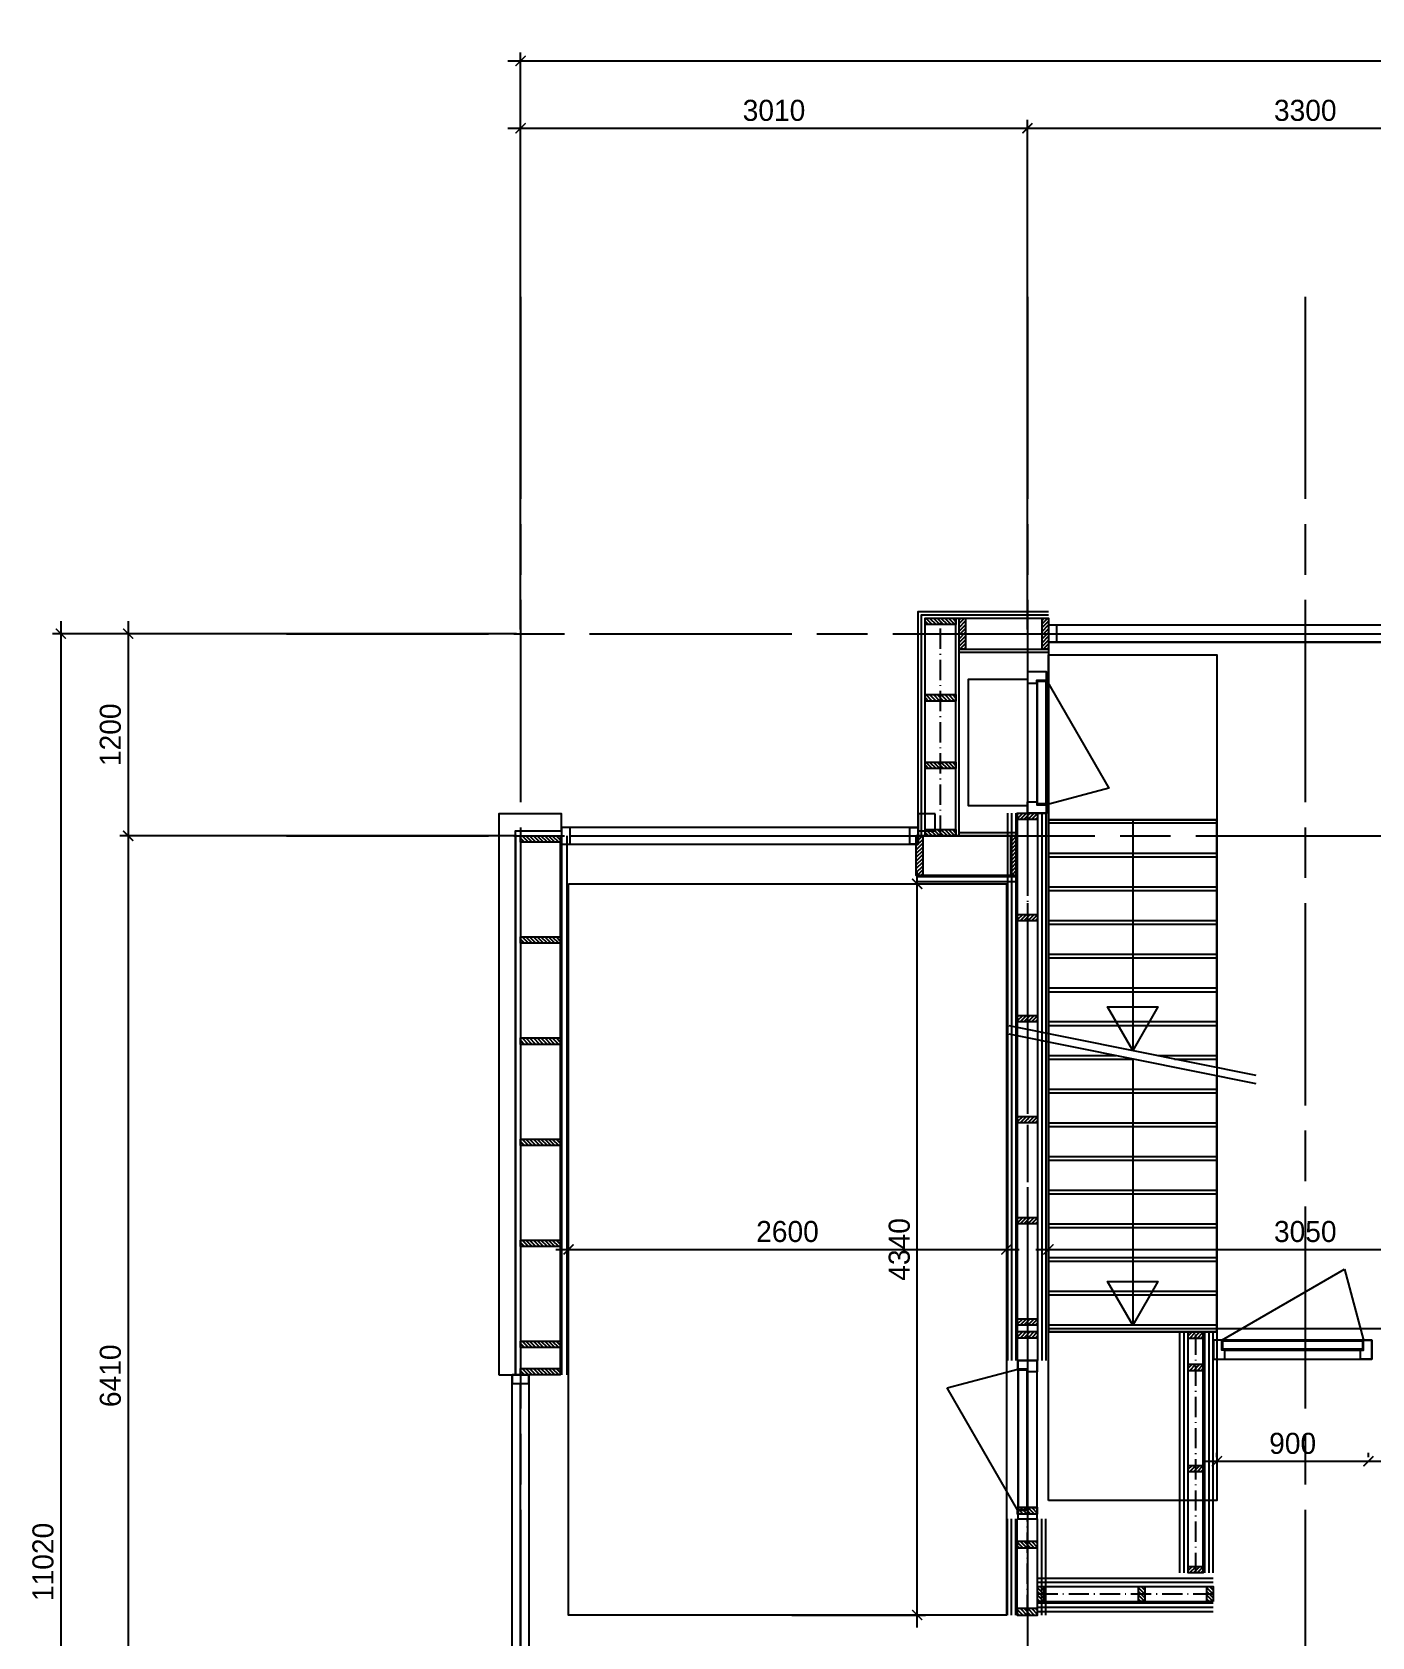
# Model space of a CAD drawing. Header units: millimetres. Extents: x -109306 to 269542, y -22401 to 197206.
# Drawn here: x 59639 to 67595, y 10904 to 20430 of the extents above; entities that cross this region are included whole.
import ezdxf

# ---------------------------------------------------------------- set-up
doc = ezdxf.new("R2010")
doc.units = ezdxf.units.MM
doc.linetypes.add('CENTER', pattern=[36, 24, -3, 6, -3])
doc.linetypes.add('DASHDOT', pattern=[18.5, 12, -3, 0.5, -3])
for name, color, linetype in [('18', 1, 'Continuous'), ('25', 2, 'Continuous'), ('DIMENSION', 1, 'Continuous'), ('STRAMIEN', 11, 'CENTER')]:
    doc.layers.add(name, color=color, linetype=linetype)
doc.styles.get("Standard").update_dxf_attribs({"font": ''})
doc.styles.get('Standard').set_extended_font_data('Century Gothic')
doc.dimstyles.new('1-50', dxfattribs={"dimscale": 50, "dimtxt": 2.5, "dimasz": 1.2, "dimexe": 1, "dimexo": 0, "dimgap": 0.8, "dimtad": 1, "dimdec": 0, "dimzin": 12, "dimdsep": 46, "dimtxsty": 'Standard', "dimblk1": 'ARCHTICK', "dimblk2": 'ARCHTICK', "dimsah": 1, "dimcen": 0.09, "dimdle": 1.5, "dimclrd": 256, "dimclre": 254, "dimclrt": 2, "dimadec": 0, "dimazin": 0, "dimtfac": 1, "dimtdec": 0, "dimtix": 1, "dimtofl": 0, "dimtmove": 2, "dimatfit": 3, "dimldrblk": 'ARCHTICK', "dimfxl": 1, "dimtolj": 1, "dimtzin": 0, "dimarcsym": 0})
pattern_1 = [(45, (-134, 0), (-11.2253, 11.2253), [])]
pattern_2 = [(45, (466, 0), (-11.2253, 11.2253), [])]
pattern_3 = [(45, (600, -235), (-11.2253, 11.2253), [])]
pattern_4 = [(45, (1800, -235), (-11.2253, 11.2253), [])]
pattern_5 = [(45, (2400, -235), (-11.2253, 11.2253), [])]
pattern_6 = [(45, (600, -1e-13), (-11.2253, 11.2253), [])]
pattern_7 = [(45, (1066, 0), (-11.2253, 11.2253), [])]
pattern_8 = [(45, (1666, 0), (-11.2253, 11.2253), [])]
pattern_9 = [(45, (2266, 0), (-11.2253, 11.2253), [])]

# ---------------------------------------------------------------- blocks, each defined once
blk = doc.blocks.new('*U479')
at = {"layer": '25'}
for points in [[(-1525, -50), (1525, -50), (1525, 50), (-1525, 50)], [(-1475, 50), (-1525, 50), (-1525, -50), (-1475, -50)], [(1475, 50), (1525, 50), (1525, -50), (1475, -50)]]:
    blk.add_lwpolyline(points, close=True, dxfattribs=at)
blk.add_lwpolyline([(-1475, 0), (1475, 0)], dxfattribs=at)
blk = doc.blocks.new('*U562')
at = {"layer": '18'}
h = blk.add_hatch(dxfattribs=at)
h.set_pattern_fill('ANSI31', color=1, scale=5)
h.set_pattern_definition(pattern_1)
h.paths.add_polyline_path([(-596, 60), (-634, 60), (-634, -60), (-596, -60)])
h = blk.add_hatch(dxfattribs=at)
h.set_pattern_fill('ANSI31', color=1, scale=5)
h.set_pattern_definition([(45, (264, 0), (-11.2253, 11.2253), [])])
h.paths.add_polyline_path([(-198, 60), (-236, 60), (-236, -60), (-198, -60)])
h = blk.add_hatch(dxfattribs=at)
h.set_pattern_fill('ANSI31', color=1, scale=5)
h.set_pattern_definition(pattern_2)
h.paths.add_polyline_path([(4, 60), (-34, 60), (-34, -60), (4, -60)])
at = {"layer": '25'}
for points in [[(-634, 119), (-64, 119)], [(-634, 94), (-64, 94)], [(-634, 69), (-64, 69)], [(-634, 60), (-64, 60)], [(-634, -60), (-64, -60)], [(-634, -85), (-64, -85)], [(-634, -110), (-64, -110)]]:
    blk.add_lwpolyline(points, dxfattribs=at)
for points in [[(-596, 60), (-634, 60), (-634, -60), (-596, -60)], [(-198, 60), (-236, 60), (-236, -60), (-198, -60)], [(4, 60), (-34, 60), (-34, -60), (4, -60)]]:
    blk.add_lwpolyline(points, close=True, dxfattribs=at)
at = {"layer": 'DIMENSION', "linetype": 'DASHDOT', "ltscale": 10}
blk.add_lwpolyline([(-634, 0), (-64, 0)], dxfattribs=at)
blk = doc.blocks.new('*U543')
at = {"layer": '18'}
h = blk.add_hatch(dxfattribs=at)
h.set_pattern_fill('ANSI31', color=1, scale=5)
h.set_pattern_definition([(45, (-65, -1e-13), (-11.2253, 11.2253), [])])
h.paths.add_polyline_path([(-527, 44.5), (-565, 44.5), (-565, -44.5), (-527, -44.5)])
h = blk.add_hatch(dxfattribs=at)
h.set_pattern_fill('ANSI31', color=1, scale=5)
h.set_pattern_definition([(45, (535, -1e-13), (-11.2253, 11.2253), [])])
h.paths.add_polyline_path([(73, 44.5), (35, 44.5), (35, -44.5), (73, -44.5)])
h = blk.add_hatch(dxfattribs=at)
h.set_pattern_fill('ANSI31', color=1, scale=5)
h.set_pattern_definition([(45, (940.5, -1e-13), (-11.2253, 11.2253), [])])
h.paths.add_polyline_path([(478.5, 44.5), (440.5, 44.5), (440.5, -44.5), (478.5, -44.5)])
at = {"layer": '25'}
for points in [[(-565, 103.5), (478.5, 103.5)], [(-565, 78.5), (478.5, 78.5)], [(-565, 53.5), (478.5, 53.5)], [(-565, 44.5), (478.5, 44.5)], [(-565, -44.5), (478.5, -44.5)], [(-565, -69.5), (478.5, -69.5)], [(-565, -94.5), (478.5, -94.5)]]:
    blk.add_lwpolyline(points, dxfattribs=at)
for points in [[(-527, 44.5), (-565, 44.5), (-565, -44.5), (-527, -44.5)], [(73, 44.5), (35, 44.5), (35, -44.5), (73, -44.5)], [(478.5, 44.5), (440.5, 44.5), (440.5, -44.5), (478.5, -44.5)]]:
    blk.add_lwpolyline(points, close=True, dxfattribs=at)
at = {"layer": 'DIMENSION', "linetype": 'DASHDOT', "ltscale": 10}
blk.add_lwpolyline([(-565, 0), (478.5, 0)], dxfattribs=at)
blk = doc.blocks.new('trap_onder')
blk.add_line((-1517.8, -1232.7), (-1222.2, 232.7))
for points in [[(-3040, 0), (0, 0), (0, -1000), (-3040, -1000)], [(-1220, 0), (-1220, -1000), (-1000, -1000), (-1000, 0)], [(-1020, 0), (-1020, -1000), (-800, -1000), (-800, 0)], [(-820, 0), (-820, -1000), (-600, -1000), (-600, 0)], [(-620, 0), (-620, -1000), (-400, -1000), (-400, 0)], [(-420, 0), (-420, -1000), (-200, -1000), (-200, 0)], [(-220, 0), (-220, -1000), (0, -1000), (0, 0)], [(-20, 0), (980, 0), (980, -1000), (-20, -1000)]]:
    blk.add_lwpolyline(points, close=True)
for points in [[(0, 0), (0, -1000), (-1470.8, -1000)], [(-1420, -747.9), (-1420, -1000), (-1200, -1000), (-1200, 0), (-1269.2, 0)], [(-1269.2, 0), (0, 0)], [(-1470.8, -1000), (-1400, -1000), (-1400, -648.7)]]:
    blk.add_lwpolyline(points)
at = {"layer": '18'}
for points in [[(-1370, -500), (-1110.2, -350), (-1110.2, -650), (-1370, -500)], [(0, -500), (-1370, -500)]]:
    blk.add_lwpolyline(points, dxfattribs=at)
blk = doc.blocks.new('trap_boven')
blk.add_line((1472.2, -1232.7), (1767.8, 232.7))
for points in [[(-1000, 0), (0, 0), (0, -1000), (-1000, -1000)], [(40, -1000), (40, 0), (0, 0), (0, -1000)], [(0, 0), (3040, 0), (3040, -1000), (0, -1000)], [(20, 0), (20, -1000), (240, -1000), (240, 0)], [(220, 0), (220, -1000), (440, -1000), (440, 0)], [(420, 0), (420, -1000), (640, -1000), (640, 0)], [(620, 0), (620, -1000), (840, -1000), (840, 0)], [(820, 0), (820, -1000), (1040, -1000), (1040, 0)], [(1020, 0), (1020, -1000), (1240, -1000), (1240, 0)], [(1220, 0), (1220, -1000), (1440, -1000), (1440, 0)]]:
    blk.add_lwpolyline(points, close=True)
for points in [[(1519.2, -1000), (0, -1000), (0, 0), (1720.8, 0)], [(1640, -400.8), (1640, 0), (1420, 0), (1420, -1000), (1519.2, -1000)], [(1720.8, 0), (1620, 0), (1620, -500)]]:
    blk.add_lwpolyline(points)
at = {"layer": '18'}
for points in [[(40, -500), (299.8, -350), (299.8, -650), (40, -500)], [(1620, -500), (40, -500)]]:
    blk.add_lwpolyline(points, dxfattribs=at)
blk = doc.blocks.new('*U584')
at = {"layer": '18'}
h = blk.add_hatch(dxfattribs=at)
h.set_pattern_fill('ANSI31', color=1, scale=5)
h.set_pattern_definition([(45, (0, -235), (-11.2253, 11.2253), [])])
h.paths.add_polyline_path([(-462, -235), (-500, -235), (-500, 0), (-462, 0)])
h = blk.add_hatch(dxfattribs=at)
h.set_pattern_fill('ANSI31', color=1, scale=5)
h.set_pattern_definition(pattern_3)
h.paths.add_polyline_path([(138, -235), (100, -235), (100, 0), (138, 0)])
h = blk.add_hatch(dxfattribs=at)
h.set_pattern_fill('ANSI31', color=1, scale=5)
h.set_pattern_definition(pattern_3)
h.paths.add_polyline_path([(138, -235), (100, -235), (100, 0), (138, 0)])
h = blk.add_hatch(dxfattribs=at)
h.set_pattern_fill('ANSI31', color=1, scale=5)
h.set_pattern_definition([(45, (1200, -235), (-11.2253, 11.2253), [])])
h.paths.add_polyline_path([(738, -235), (700, -235), (700, 0), (738, 0)])
h = blk.add_hatch(dxfattribs=at)
h.set_pattern_fill('ANSI31', color=1, scale=5)
h.set_pattern_definition([(45, (1200, -235), (-11.2253, 11.2253), [])])
h.paths.add_polyline_path([(738, -235), (700, -235), (700, 0), (738, 0)])
h = blk.add_hatch(dxfattribs=at)
h.set_pattern_fill('ANSI31', color=1, scale=5)
h.set_pattern_definition(pattern_4)
h.paths.add_polyline_path([(1338, -235), (1300, -235), (1300, 0), (1338, 0)])
h = blk.add_hatch(dxfattribs=at)
h.set_pattern_fill('ANSI31', color=1, scale=5)
h.set_pattern_definition(pattern_4)
h.paths.add_polyline_path([(1338, -235), (1300, -235), (1300, 0), (1338, 0)])
h = blk.add_hatch(dxfattribs=at)
h.set_pattern_fill('ANSI31', color=1, scale=5)
h.set_pattern_definition(pattern_5)
h.paths.add_polyline_path([(1938, -235), (1900, -235), (1900, 0), (1938, 0)])
h = blk.add_hatch(dxfattribs=at)
h.set_pattern_fill('ANSI31', color=1, scale=5)
h.set_pattern_definition(pattern_5)
h.paths.add_polyline_path([(1938, -235), (1900, -235), (1900, 0), (1938, 0)])
h = blk.add_hatch(dxfattribs=at)
h.set_pattern_fill('ANSI31', color=1, scale=5)
h.set_pattern_definition([(45, (3000, -235), (-11.2253, 11.2253), [])])
h.paths.add_polyline_path([(2538, -235), (2500, -235), (2500, 0), (2538, 0)])
h = blk.add_hatch(dxfattribs=at)
h.set_pattern_fill('ANSI31', color=1, scale=5)
h.set_pattern_definition([(45, (3162, -235), (-11.2253, 11.2253), [])])
h.paths.add_polyline_path([(2700, -235), (2662, -235), (2662, 0), (2700, 0)])
at = {"layer": '25'}
for points in [[(-500, 39), (2700, 39)], [(-500, 9), (2700, 9)], [(-500, 0), (2700, 0)], [(-500, -235), (2700, -235)], [(-500, -265), (2700, -265)], [(-500, -365), (2700, -365)]]:
    blk.add_lwpolyline(points, dxfattribs=at)
for points in [[(-462, -235), (-500, -235), (-500, 0), (-462, 0)], [(138, -235), (100, -235), (100, 0), (138, 0)], [(138, -235), (100, -235), (100, 0), (138, 0)], [(738, -235), (700, -235), (700, 0), (738, 0)], [(738, -235), (700, -235), (700, 0), (738, 0)], [(1338, -235), (1300, -235), (1300, 0), (1338, 0)], [(1338, -235), (1300, -235), (1300, 0), (1338, 0)], [(1938, -235), (1900, -235), (1900, 0), (1938, 0)], [(1938, -235), (1900, -235), (1900, 0), (1938, 0)], [(2538, -235), (2500, -235), (2500, 0), (2538, 0)], [(2700, -235), (2662, -235), (2662, 0), (2700, 0)]]:
    blk.add_lwpolyline(points, close=True, dxfattribs=at)
blk = doc.blocks.new('*U589')
at = {"layer": '18'}
h = blk.add_hatch(dxfattribs=at)
h.set_pattern_fill('ANSI31', color=1, scale=5)
h.paths.add_polyline_path([(-462, 44.5), (-500, 44.5), (-500, -44.5), (-462, -44.5)])
h = blk.add_hatch(dxfattribs=at)
h.set_pattern_fill('ANSI31', color=1, scale=5)
h.set_pattern_definition(pattern_6)
h.paths.add_polyline_path([(138, 44.5), (100, 44.5), (100, -44.5), (138, -44.5)])
h = blk.add_hatch(dxfattribs=at)
h.set_pattern_fill('ANSI31', color=1, scale=5)
h.set_pattern_definition(pattern_6)
h.paths.add_polyline_path([(138, 44.5), (100, 44.5), (100, -44.5), (138, -44.5)])
h = blk.add_hatch(dxfattribs=at)
h.set_pattern_fill('ANSI31', color=1, scale=5)
h.set_pattern_definition([(45, (1200, -1e-13), (-11.2253, 11.2253), [])])
h.paths.add_polyline_path([(738, 44.5), (700, 44.5), (700, -44.5), (738, -44.5)])
h = blk.add_hatch(dxfattribs=at)
h.set_pattern_fill('ANSI31', color=1, scale=5)
h.set_pattern_definition([(45, (1392, -1e-13), (-11.2253, 11.2253), [])])
h.paths.add_polyline_path([(930, 44.5), (892, 44.5), (892, -44.5), (930, -44.5)])
at = {"layer": '25'}
for points in [[(-500, 103.5), (930, 103.5)], [(-500, 78.5), (930, 78.5)], [(-500, 53.5), (930, 53.5)], [(-500, 44.5), (930, 44.5)], [(-500, -44.5), (930, -44.5)], [(-500, -69.5), (930, -69.5)], [(-500, -94.5), (930, -94.5)]]:
    blk.add_lwpolyline(points, dxfattribs=at)
for points in [[(-462, 44.5), (-500, 44.5), (-500, -44.5), (-462, -44.5)], [(138, 44.5), (100, 44.5), (100, -44.5), (138, -44.5)], [(138, 44.5), (100, 44.5), (100, -44.5), (138, -44.5)], [(738, 44.5), (700, 44.5), (700, -44.5), (738, -44.5)], [(930, 44.5), (892, 44.5), (892, -44.5), (930, -44.5)]]:
    blk.add_lwpolyline(points, close=True, dxfattribs=at)
at = {"layer": 'DIMENSION', "linetype": 'DASHDOT', "ltscale": 10}
blk.add_lwpolyline([(-500, 0), (930, 0)], dxfattribs=at)
blk = doc.blocks.new('_ARCHTICK')
at = {"color": 0, "linetype": 'ByBlock', "const_width": 0.15}
blk.add_lwpolyline([(-0.5, -0.5), (0.5, 0.5)], dxfattribs=at)
blk = doc.blocks.new('*D615')
at = {"layer": 'Defpoints', "color": 0, "transparency": 16777216}
for p in [(3010, 14020), (0, 11020), (3010, 11020)]:
    blk.add_point(p, dxfattribs=at)
at = {"layer": 'DIMENSION', "lineweight": -2, "transparency": 16777216}
blk.add_line((-75, 14020), (3085, 14020), dxfattribs=at)
at = {"layer": 'DIMENSION', "color": 254, "lineweight": -2, "transparency": 16777216}
for p, q in [((0, 11045), (0, 14070)), ((3010, 11045), (3010, 14070))]:
    blk.add_line(p, q, dxfattribs=at)
at = {"layer": 'DIMENSION', "lineweight": -2, "transparency": 16777216, "xscale": 59.99999999999995, "yscale": 59.99999999999995, "zscale": 59.99999999999995, "rotation": 180}
blk.add_blockref('_ARCHTICK', (0, 14020), dxfattribs=at)
at = {"layer": 'DIMENSION', "lineweight": -2, "transparency": 16777216, "xscale": 59.99999999999995, "yscale": 59.99999999999995, "zscale": 59.99999999999995}
blk.add_blockref('_ARCHTICK', (3010, 14020), dxfattribs=at)
at = {"layer": 'DIMENSION', "color": 2, "transparency": 16777216, "insert": (1505, 14125.6), "char_height": 125, "attachment_point": 5}
blk.add_mtext('\\A1;3010', dxfattribs=at)
blk = doc.blocks.new('*D616')
at = {"layer": 'Defpoints', "color": 0, "transparency": 16777216}
for p in [(6310, 14020), (3010, 11020), (6310, 11020)]:
    blk.add_point(p, dxfattribs=at)
at = {"layer": 'DIMENSION', "lineweight": -2, "transparency": 16777216}
blk.add_line((2935, 14020), (6385, 14020), dxfattribs=at)
at = {"layer": 'DIMENSION', "color": 254, "lineweight": -2, "transparency": 16777216}
for p, q in [((3010, 11045), (3010, 14070)), ((6310, 11045), (6310, 14070))]:
    blk.add_line(p, q, dxfattribs=at)
at = {"layer": 'DIMENSION', "lineweight": -2, "transparency": 16777216, "xscale": 59.99999999999995, "yscale": 59.99999999999995, "zscale": 59.99999999999995, "rotation": 180}
blk.add_blockref('_ARCHTICK', (3010, 14020), dxfattribs=at)
at = {"layer": 'DIMENSION', "lineweight": -2, "transparency": 16777216, "xscale": 59.99999999999995, "yscale": 59.99999999999995, "zscale": 59.99999999999995}
blk.add_blockref('_ARCHTICK', (6310, 14020), dxfattribs=at)
at = {"layer": 'DIMENSION', "color": 2, "transparency": 16777216, "insert": (4660, 14125.6), "char_height": 125, "attachment_point": 5}
blk.add_mtext('\\A1;3300', dxfattribs=at)
blk = doc.blocks.new('*D618')
at = {"layer": 'Defpoints', "color": 0, "transparency": 16777216}
for p in [(0, 11020), (-2330, 9820), (0, 9820)]:
    blk.add_point(p, dxfattribs=at)
at = {"layer": 'DIMENSION', "lineweight": -2, "transparency": 16777216}
blk.add_line((-2330, 11095), (-2330, 9745), dxfattribs=at)
at = {"layer": 'DIMENSION', "color": 254, "lineweight": -2, "transparency": 16777216}
for p, q in [((-25, 11020), (-2380, 11020)), ((-25, 9820), (-2380, 9820))]:
    blk.add_line(p, q, dxfattribs=at)
at = {"layer": 'DIMENSION', "lineweight": -2, "transparency": 16777216, "xscale": 59.99999999999995, "yscale": 59.99999999999995, "zscale": 59.99999999999995}
for p, rotation in [((-2330, 11020), 90), ((-2330, 9820), 270)]:
    blk.add_blockref('_ARCHTICK', p, dxfattribs=dict(at, rotation=rotation))
at = {"layer": 'DIMENSION', "color": 2, "transparency": 16777216, "insert": (-2435.6, 10420), "char_height": 125, "attachment_point": 5, "rotation": 90}
blk.add_mtext('\\A1;1200', dxfattribs=at)
blk = doc.blocks.new('*D619')
at = {"layer": 'Defpoints', "color": 0, "transparency": 16777216}
for p in [(0, 9820), (-2330, 3410), (0, 3410)]:
    blk.add_point(p, dxfattribs=at)
at = {"layer": 'DIMENSION', "color": 254, "lineweight": -2, "transparency": 16777216}
for p, q in [((-25, 9820), (-2380, 9820)), ((-25, 3410), (-2380, 3410))]:
    blk.add_line(p, q, dxfattribs=at)
at = {"layer": 'DIMENSION', "lineweight": -2, "transparency": 16777216}
blk.add_line((-2330, 9895), (-2330, 3335), dxfattribs=at)
at = {"layer": 'DIMENSION', "lineweight": -2, "transparency": 16777216, "xscale": 59.99999999999995, "yscale": 59.99999999999995, "zscale": 59.99999999999995}
for p, rotation in [((-2330, 9820), 90), ((-2330, 3410), 270)]:
    blk.add_blockref('_ARCHTICK', p, dxfattribs=dict(at, rotation=rotation))
at = {"layer": 'DIMENSION', "color": 2, "transparency": 16777216, "insert": (-2435.6, 6615), "char_height": 125, "attachment_point": 5, "rotation": 90}
blk.add_mtext('\\A1;6410', dxfattribs=at)
blk = doc.blocks.new('*D622')
at = {"layer": 'Defpoints', "color": 0, "transparency": 16777216}
for p in [(10720, 14420), (0, 11020), (10720, 11020)]:
    blk.add_point(p, dxfattribs=at)
at = {"layer": 'DIMENSION', "lineweight": -2, "transparency": 16777216}
blk.add_line((-75, 14420), (10795, 14420), dxfattribs=at)
at = {"layer": 'DIMENSION', "color": 254, "lineweight": -2, "transparency": 16777216}
for p, q in [((0, 11045), (0, 14470)), ((10720, 11045), (10720, 14470))]:
    blk.add_line(p, q, dxfattribs=at)
at = {"layer": 'DIMENSION', "lineweight": -2, "transparency": 16777216, "xscale": 59.99999999999995, "yscale": 59.99999999999995, "zscale": 59.99999999999995, "rotation": 180}
blk.add_blockref('_ARCHTICK', (0, 14420), dxfattribs=at)
at = {"layer": 'DIMENSION', "lineweight": -2, "transparency": 16777216, "xscale": 59.99999999999995, "yscale": 59.99999999999995, "zscale": 59.99999999999995}
blk.add_blockref('_ARCHTICK', (10720, 14420), dxfattribs=at)
at = {"layer": 'DIMENSION', "color": 2, "transparency": 16777216, "insert": (5360, 14525.6), "char_height": 125, "attachment_point": 5}
blk.add_mtext('\\A1;10720', dxfattribs=at)
blk = doc.blocks.new('*D623')
at = {"layer": 'Defpoints', "color": 0, "transparency": 16777216}
for p in [(0, 11020), (-2730, 0), (0, 0)]:
    blk.add_point(p, dxfattribs=at)
at = {"layer": 'DIMENSION', "lineweight": -2, "transparency": 16777216}
blk.add_line((-2730, 11095), (-2730, -75), dxfattribs=at)
at = {"layer": 'DIMENSION', "color": 254, "lineweight": -2, "transparency": 16777216}
for p, q in [((-25, 11020), (-2780, 11020)), ((-25, 0), (-2780, 0))]:
    blk.add_line(p, q, dxfattribs=at)
at = {"layer": 'DIMENSION', "lineweight": -2, "transparency": 16777216, "xscale": 59.99999999999995, "yscale": 59.99999999999995, "zscale": 59.99999999999995}
for p, rotation in [((-2730, 11020), 90), ((-2730, 0), 270)]:
    blk.add_blockref('_ARCHTICK', p, dxfattribs=dict(at, rotation=rotation))
at = {"layer": 'DIMENSION', "color": 2, "transparency": 16777216, "insert": (-2835.6, 5510), "char_height": 125, "attachment_point": 5, "rotation": 90}
blk.add_mtext('\\A1;11020', dxfattribs=at)
blk = doc.blocks.new('*D487')
at = {"layer": 'Defpoints', "color": 0, "transparency": 16777216}
for p in [(62824.6, 13204.1), (65424.6, 13204.1), (65424.6, 13204.1)]:
    blk.add_point(p, dxfattribs=at)
at = {"layer": 'DIMENSION', "color": 254, "lineweight": -2, "transparency": 16777216}
for p, q in [((62824.6, 13229.1), (62824.6, 13254.1)), ((65424.6, 13179.1), (65424.6, 13154.1))]:
    blk.add_line(p, q, dxfattribs=at)
at = {"layer": 'DIMENSION', "lineweight": -2, "transparency": 16777216}
blk.add_line((62749.6, 13204.1), (65499.6, 13204.1), dxfattribs=at)
at = {"layer": 'DIMENSION', "lineweight": -2, "transparency": 16777216, "xscale": 59.99999999999995, "yscale": 59.99999999999995, "zscale": 59.99999999999995, "rotation": 180}
blk.add_blockref('_ARCHTICK', (62824.6, 13204.1), dxfattribs=at)
at = {"layer": 'DIMENSION', "lineweight": -2, "transparency": 16777216, "xscale": 59.99999999999995, "yscale": 59.99999999999995, "zscale": 59.99999999999995}
blk.add_blockref('_ARCHTICK', (65424.6, 13204.1), dxfattribs=at)
at = {"layer": 'DIMENSION', "color": 2, "transparency": 16777216, "insert": (64124.6, 13309.7), "char_height": 125, "attachment_point": 5}
blk.add_mtext('\\A1;2600', dxfattribs=at)
blk = doc.blocks.new('*D488')
at = {"layer": 'Defpoints', "color": 0, "transparency": 16777216}
for p in [(64124.6, 15374.1), (64894.6, 15374.1), (64124.6, 11034.1)]:
    blk.add_point(p, dxfattribs=at)
at = {"layer": 'DIMENSION', "lineweight": -2, "transparency": 16777216}
blk.add_line((64894.6, 10959.1), (64894.6, 15449.1), dxfattribs=at)
at = {"layer": 'DIMENSION', "color": 254, "lineweight": -2, "transparency": 16777216}
for p, q in [((64149.6, 15374.1), (64944.6, 15374.1)), ((64149.6, 11034.1), (64944.6, 11034.1))]:
    blk.add_line(p, q, dxfattribs=at)
at = {"layer": 'DIMENSION', "lineweight": -2, "transparency": 16777216, "xscale": 59.99999999999995, "yscale": 59.99999999999995, "zscale": 59.99999999999995}
for p, rotation in [((64894.6, 15374.1), 90), ((64894.6, 11034.1), 270)]:
    blk.add_blockref('_ARCHTICK', p, dxfattribs=dict(at, rotation=rotation))
at = {"layer": 'DIMENSION', "color": 2, "transparency": 16777216, "insert": (64789, 13204.1), "char_height": 125, "attachment_point": 5, "rotation": 90}
blk.add_mtext('\\A1;4340', dxfattribs=at)
blk = doc.blocks.new('*D492')
at = {"layer": 'Defpoints', "color": 0, "transparency": 16777216}
for p in [(65674.6, 13934.1), (68724.6, 13934.1), (68724.6, 13204.1)]:
    blk.add_point(p, dxfattribs=at)
at = {"layer": 'DIMENSION', "color": 254, "lineweight": -2, "transparency": 16777216}
for p, q in [((65674.6, 13909.1), (65674.6, 13154.1)), ((68724.6, 13909.1), (68724.6, 13154.1))]:
    blk.add_line(p, q, dxfattribs=at)
at = {"layer": 'DIMENSION', "lineweight": -2, "transparency": 16777216}
blk.add_line((65599.6, 13204.1), (68799.6, 13204.1), dxfattribs=at)
at = {"layer": 'DIMENSION', "lineweight": -2, "transparency": 16777216, "xscale": 59.99999999999995, "yscale": 59.99999999999995, "zscale": 59.99999999999995, "rotation": 180}
blk.add_blockref('_ARCHTICK', (65674.6, 13204.1), dxfattribs=at)
at = {"layer": 'DIMENSION', "lineweight": -2, "transparency": 16777216, "xscale": 59.99999999999995, "yscale": 59.99999999999995, "zscale": 59.99999999999995}
blk.add_blockref('_ARCHTICK', (68724.6, 13204.1), dxfattribs=at)
at = {"layer": 'DIMENSION', "color": 2, "transparency": 16777216, "insert": (67199.6, 13309.7), "char_height": 125, "attachment_point": 5}
blk.add_mtext('\\A1;3050', dxfattribs=at)
blk = doc.blocks.new('*D493')
at = {"layer": 'Defpoints', "color": 0, "transparency": 16777216}
for p in [(66674.6, 11946.6), (67574.6, 11946.6), (67574.6, 11946.6)]:
    blk.add_point(p, dxfattribs=at)
at = {"layer": 'DIMENSION', "lineweight": -2, "transparency": 16777216}
blk.add_line((66599.6, 11946.6), (67649.6, 11946.6), dxfattribs=at)
at = {"layer": 'DIMENSION', "color": 254, "lineweight": -2, "transparency": 16777216}
for p, q in [((66674.6, 11971.6), (66674.6, 11996.6)), ((67574.6, 11971.6), (67574.6, 11996.6))]:
    blk.add_line(p, q, dxfattribs=at)
at = {"layer": 'DIMENSION', "lineweight": -2, "transparency": 16777216, "xscale": 59.99999999999995, "yscale": 59.99999999999995, "zscale": 59.99999999999995, "rotation": 180}
blk.add_blockref('_ARCHTICK', (66674.6, 11946.6), dxfattribs=at)
at = {"layer": 'DIMENSION', "lineweight": -2, "transparency": 16777216, "xscale": 59.99999999999995, "yscale": 59.99999999999995, "zscale": 59.99999999999995}
blk.add_blockref('_ARCHTICK', (67574.6, 11946.6), dxfattribs=at)
at = {"layer": 'DIMENSION', "color": 2, "transparency": 16777216, "insert": (67124.6, 12052.2), "char_height": 125, "attachment_point": 5}
blk.add_mtext('\\A1;900', dxfattribs=at)
blk = doc.blocks.new('*U557')
at = {"layer": '18'}
for points in [[(-307.5, 477), (-420, 57)], [(420, 57), (-307.5, 477)]]:
    blk.add_lwpolyline(points, dxfattribs=at)
at = {"layer": '25'}
blk.add_line((403, -2), (-403, -2), dxfattribs=at)
for points in [[(470, -57), (-470, -57), (-470, 57), (470, 57)], [(415, 53), (-415, 53), (-415, 3), (415, 3)]]:
    blk.add_lwpolyline(points, close=True, dxfattribs=at)
for points in [[(-470, 57), (-470, -57), (-403, -57), (-403, -2), (-420, -2), (-420, 57), (-470, 57)], [(470, 57), (470, -57), (403, -57), (403, -2), (420, -2), (420, 57), (470, 57)]]:
    blk.add_lwpolyline(points, dxfattribs=at)
blk = doc.blocks.new('*U561')
at = {"layer": '25'}
for points in [[(-1058.9, -50), (1058.9, -50), (1058.9, 50), (-1058.9, 50)], [(-1008.9, 50), (-1058.9, 50), (-1058.9, -50), (-1008.9, -50)], [(1008.9, 50), (1058.9, 50), (1058.9, -50), (1008.9, -50)]]:
    blk.add_lwpolyline(points, close=True, dxfattribs=at)
blk.add_lwpolyline([(-1008.9, 0), (1008.9, 0)], dxfattribs=at)
blk = doc.blocks.new('*U555')
at = {"layer": '25'}
for points in [[(-1205, -50), (1205, -50), (1205, 50), (-1205, 50)], [(-1155, 50), (-1205, 50), (-1205, -50), (-1155, -50)], [(1155, 50), (1205, 50), (1205, -50), (1155, -50)]]:
    blk.add_lwpolyline(points, close=True, dxfattribs=at)
blk.add_lwpolyline([(-1155, 0), (1155, 0)], dxfattribs=at)
blk = doc.blocks.new('meterkast')
blk.add_lwpolyline([(-350, 750), (0, 750), (0, 0), (-350, 0)], close=True)
blk = doc.blocks.new('*U559')
at = {"layer": '18'}
blk.add_lwpolyline([(370, 57), (-270.9, 427), (-370, 57)], dxfattribs=at)
at = {"layer": '25'}
blk.add_line((353, -2), (-353, -2), dxfattribs=at)
for points in [[(420, -57), (-420, -57), (-420, 57), (420, 57)], [(365, 53), (-365, 53), (-365, 3), (365, 3)]]:
    blk.add_lwpolyline(points, close=True, dxfattribs=at)
for points in [[(-420, 57), (-420, -57), (-353, -57), (-353, -2), (-370, -2), (-370, 57), (-420, 57)], [(420, 57), (420, -57), (353, -57), (353, -2), (370, -2), (370, 57), (420, 57)]]:
    blk.add_lwpolyline(points, dxfattribs=at)
blk = doc.blocks.new('*U588')
at = {"layer": '18'}
h = blk.add_hatch(dxfattribs=at)
h.set_pattern_fill('ANSI31', color=1, scale=5)
h.set_pattern_definition(pattern_1)
h.paths.add_polyline_path([(-596, 60), (-634, 60), (-634, -60), (-596, -60)])
h = blk.add_hatch(dxfattribs=at)
h.set_pattern_fill('ANSI31', color=1, scale=5)
h.set_pattern_definition(pattern_2)
h.paths.add_polyline_path([(4, 60), (-34, 60), (-34, -60), (4, -60)])
h = blk.add_hatch(dxfattribs=at)
h.set_pattern_fill('ANSI31', color=1, scale=5)
h.set_pattern_definition(pattern_2)
h.paths.add_polyline_path([(4, 60), (-34, 60), (-34, -60), (4, -60)])
h = blk.add_hatch(dxfattribs=at)
h.set_pattern_fill('ANSI31', color=1, scale=5)
h.set_pattern_definition(pattern_7)
h.paths.add_polyline_path([(604, 60), (566, 60), (566, -60), (604, -60)])
h = blk.add_hatch(dxfattribs=at)
h.set_pattern_fill('ANSI31', color=1, scale=5)
h.set_pattern_definition(pattern_7)
h.paths.add_polyline_path([(604, 60), (566, 60), (566, -60), (604, -60)])
h = blk.add_hatch(dxfattribs=at)
h.set_pattern_fill('ANSI31', color=1, scale=5)
h.set_pattern_definition(pattern_8)
h.paths.add_polyline_path([(1204, 60), (1166, 60), (1166, -60), (1204, -60)])
h = blk.add_hatch(dxfattribs=at)
h.set_pattern_fill('ANSI31', color=1, scale=5)
h.set_pattern_definition(pattern_8)
h.paths.add_polyline_path([(1204, 60), (1166, 60), (1166, -60), (1204, -60)])
h = blk.add_hatch(dxfattribs=at)
h.set_pattern_fill('ANSI31', color=1, scale=5)
h.set_pattern_definition(pattern_9)
h.paths.add_polyline_path([(1804, 60), (1766, 60), (1766, -60), (1804, -60)])
h = blk.add_hatch(dxfattribs=at)
h.set_pattern_fill('ANSI31', color=1, scale=5)
h.set_pattern_definition(pattern_9)
h.paths.add_polyline_path([(1804, 60), (1766, 60), (1766, -60), (1804, -60)])
h = blk.add_hatch(dxfattribs=at)
h.set_pattern_fill('ANSI31', color=1, scale=5)
h.set_pattern_definition([(45, (2866, 0), (-11.2253, 11.2253), [])])
h.paths.add_polyline_path([(2404, 60), (2366, 60), (2366, -60), (2404, -60)])
h = blk.add_hatch(dxfattribs=at)
h.set_pattern_fill('ANSI31', color=1, scale=5)
h.set_pattern_definition([(45, (2943, 0), (-11.2253, 11.2253), [])])
h.paths.add_polyline_path([(2481, 60), (2443, 60), (2443, -60), (2481, -60)])
at = {"layer": '25'}
for points in [[(-634, 119), (2615, 119)], [(-634, 94), (2615, 94)], [(-634, 69), (2615, 69)], [(-634, 60), (2615, 60)], [(-634, -60), (2615, -60)], [(-634, -85), (2615, -85)], [(-634, -110), (2615, -110)]]:
    blk.add_lwpolyline(points, dxfattribs=at)
for points in [[(-596, 60), (-634, 60), (-634, -60), (-596, -60)], [(4, 60), (-34, 60), (-34, -60), (4, -60)], [(4, 60), (-34, 60), (-34, -60), (4, -60)], [(604, 60), (566, 60), (566, -60), (604, -60)], [(604, 60), (566, 60), (566, -60), (604, -60)], [(1204, 60), (1166, 60), (1166, -60), (1204, -60)], [(1204, 60), (1166, 60), (1166, -60), (1204, -60)], [(1804, 60), (1766, 60), (1766, -60), (1804, -60)], [(1804, 60), (1766, 60), (1766, -60), (1804, -60)], [(2404, 60), (2366, 60), (2366, -60), (2404, -60)], [(2481, 60), (2443, 60), (2443, -60), (2481, -60)]]:
    blk.add_lwpolyline(points, close=True, dxfattribs=at)
at = {"layer": 'DIMENSION', "linetype": 'DASHDOT', "ltscale": 10}
blk.add_lwpolyline([(-634, 0), (2615, 0)], dxfattribs=at)
blk = doc.blocks.new('stramien_COEN')
at = {"layer": 'STRAMIEN', "ltscale": 50}
for points in [[(0, 13020), (0, -1790)], [(3010, 13020), (3010, -1790)], [(4660, 13020), (4660, -1790)], [(-1390, 11020), (12510, 11020)], [(-1390, 9820), (12510, 9820)]]:
    blk.add_lwpolyline(points, dxfattribs=at)
at = {"layer": 'DIMENSION'}
for base, p1, p2, picture, middle in [((10720, 14420), (0, 11020), (10720, 11020), '*D622', (5360, 14525.6)), ((3010, 14020), (0, 11020), (3010, 11020), '*D615', (1505, 14125.6)), ((6310, 14020), (3010, 11020), (6310, 11020), '*D616', (4660, 14125.6))]:
    dim = blk.add_linear_dim(base=base, p1=p1, p2=p2, dimstyle='1-50', override={"dimexo": 0.5}, dxfattribs=at)
    dim.commit()
    dim.dimension.update_dxf_attribs({"geometry": picture, "text_midpoint": middle})
for base, p1, p2, picture, middle in [((-2730, 0), (0, 11020), (0, 0), '*D623', (-2835.6, 5510)), ((-2330, 9820), (0, 11020), (0, 9820), '*D618', (-2435.6, 10420)), ((-2330, 3410), (0, 9820), (0, 3410), '*D619', (-2435.6, 6615))]:
    dim = blk.add_linear_dim(base=base, p1=p1, p2=p2, angle=90, dimstyle='1-50', override={"dimexo": 0.5}, dxfattribs=at)
    dim.commit()
    dim.dimension.update_dxf_attribs({"geometry": picture, "text_midpoint": middle})

msp = doc.modelspace()

# ---------------------------------------------------------------- hatches: boundary and pattern name
at = {"layer": '18'}
h = msp.add_hatch(dxfattribs=at)
h.set_pattern_fill('ANSI31', color=1, scale=5, angle=90)
h.set_pattern_definition([(135, (69333.84, 17413.096), (-11.22532, -11.22532), [])])
h.paths.add_polyline_path([(65125.4, 16951.1), (65125.4, 16913.1), (64941.4, 16913.1), (64941.4, 16951.1)])
h = msp.add_hatch(dxfattribs=at)
h.set_pattern_fill('ANSI31', color=1, scale=5, angle=180)
h.set_pattern_definition([(225, (68755.84, 16827.096), (11.22532, -11.22532), [])])
h.paths.add_polyline_path([(65181.4, 16767.1), (65143.4, 16767.1), (65143.4, 16951.1), (65181.4, 16951.1)])
h = msp.add_hatch(dxfattribs=at)
h.set_pattern_fill('ANSI31', color=1, scale=5, angle=180)
h.set_pattern_definition([(225, (68262.596, 16827.096), (11.22532, -11.22532), [])])
h.paths.add_polyline_path([(65674.6, 16767.1), (65636.6, 16767.1), (65636.6, 16951.1), (65674.6, 16951.1)])
h = msp.add_hatch(dxfattribs=at)
h.set_pattern_fill('ANSI31', color=1, scale=5, angle=90)
h.set_pattern_definition([(135, (69333.84, 16959.096), (-11.22532, -11.22532), [])])
h.paths.add_polyline_path([(65125.4, 16497.1), (65125.4, 16459.1), (64941.4, 16459.1), (64941.4, 16497.1)])
h = msp.add_hatch(dxfattribs=at)
h.set_pattern_fill('ANSI31', color=1, scale=5, angle=90)
h.set_pattern_definition([(135, (69333.84, 16559.096), (-11.22532, -11.22532), [])])
h.paths.add_polyline_path([(65125.4, 16097.1), (65125.4, 16059.1), (64941.4, 16059.1), (64941.4, 16097.1)])
h = msp.add_hatch(dxfattribs=at)
h.set_pattern_fill('ANSI31', color=1, scale=5)
h.set_pattern_definition([(45, (562, -235), (-11.22532, 11.22532), [])])
h.paths.add_polyline_path([(64889.6, 15659.1), (64927.6, 15659.1), (64927.6, 15424.1), (64889.6, 15424.1)])
h = msp.add_hatch(dxfattribs=at)
h.set_pattern_fill('ANSI31', color=1, scale=5, angle=90)
h.set_pattern_definition([(135, (69333.84, 16159.096), (-11.22532, -11.22532), [])])
h.paths.add_polyline_path([(65125.4, 15697.1), (65125.4, 15659.1), (64941.4, 15659.1), (64941.4, 15697.1)])
h = msp.add_hatch(dxfattribs=at)
h.set_pattern_fill('ANSI31', color=1, scale=5)
h.set_pattern_definition([(45, (0, -235), (-11.22532, 11.22532), [])])
h.paths.add_polyline_path([(65451.6, 15659.1), (65489.6, 15659.1), (65489.6, 15424.1), (65451.6, 15424.1)])

# ---------------------------------------------------------------- linework, layer by layer
for points in [[(65674.6, 12734.1), (68724.6, 12734.1), (68724.6, 16809.1), (65674.6, 16809.1)], [(62824.6, 15374.1), (65424.6, 15374.1), (65424.6, 11034.1), (62824.6, 11034.1)]]:
    msp.add_lwpolyline(points, close=True)
at = {"layer": '25'}
for points in [[(64901.4, 15659.1), (64901.4, 16991.1), (65674.6, 16991.1)], [(64921.4, 15659.1), (64921.4, 16971.1), (65674.6, 16971.1)], [(64941.4, 15659.1), (64941.4, 16951.1)], [(65125.4, 15659.1), (65125.4, 16951.1)], [(65125.4, 16951.1), (65674.6, 16951.1)], [(65143.4, 15659.1), (65143.4, 16951.1)], [(65143.4, 16767.1), (65674.6, 16767.1)], [(65143.4, 16749.1), (65674.6, 16749.1)], [(62409.6, 12459.1), (62509.6, 12459.1), (62509.6, 15689.1), (62783.6, 15689.1), (62783.6, 15789.1), (62409.6, 15789.1), (62409.6, 12459.1)], [(65489.6, 15659.1), (64889.6, 15659.1)], [(65489.6, 15677.1), (65143.4, 15677.1)], [(65489.6, 15424.1), (64889.6, 15424.1)], [(65489.6, 15415.1), (64889.6, 15415.1)], [(65489.6, 15385.1), (64889.6, 15385.1)]]:
    msp.add_lwpolyline(points, dxfattribs=at)
for points in [[(65125.4, 16951.1), (65125.4, 16913.1), (64941.4, 16913.1), (64941.4, 16951.1)], [(65181.4, 16767.1), (65143.4, 16767.1), (65143.4, 16951.1), (65181.4, 16951.1)], [(65674.6, 16767.1), (65636.6, 16767.1), (65636.6, 16951.1), (65674.6, 16951.1)], [(65674.6, 16767.1), (65636.6, 16767.1), (65636.6, 16951.1), (65674.6, 16951.1)], [(65125.4, 16497.1), (65125.4, 16459.1), (64941.4, 16459.1), (64941.4, 16497.1)], [(65125.4, 16097.1), (65125.4, 16059.1), (64941.4, 16059.1), (64941.4, 16097.1)], [(65125.4, 16097.1), (65125.4, 16059.1), (64941.4, 16059.1), (64941.4, 16097.1)], [(65001.4, 15789.1), (64901.4, 15789.1), (64901.4, 15689.1), (65001.4, 15689.1)], [(64889.6, 15659.1), (64927.6, 15659.1), (64927.6, 15424.1), (64889.6, 15424.1)], [(65125.4, 15697.1), (65125.4, 15659.1), (64941.4, 15659.1), (64941.4, 15697.1)], [(65125.4, 15697.1), (65125.4, 15659.1), (64941.4, 15659.1), (64941.4, 15697.1)], [(65451.6, 15659.1), (65489.6, 15659.1), (65489.6, 15424.1), (65451.6, 15424.1)]]:
    msp.add_lwpolyline(points, close=True, dxfattribs=at)
at = {"layer": 'DIMENSION', "linetype": 'DASHDOT', "ltscale": 10}
msp.add_lwpolyline([(65033.4, 15659.1), (65033.4, 16951.1)], dxfattribs=at)

# ---------------------------------------------------------------- block references
for name, p in [('stramien_COEN', (62539.6, 5839.1)), ('*U479', (67199.6, 16859.1)), ('*U561', (63842.5, 15659.1))]:
    msp.add_blockref(name, p)
for name, p, rotation in [('trap_onder', (65674.6, 15754.1), 90), ('meterkast', (65199.6, 16588.1), 180), ('trap_boven', (65674.6, 12714.1), 90), ('*U584', (62774.6, 15159.1), 270), ('*U562', (65549.6, 11668.1), 90.00000000000001)]:
    msp.add_blockref(name, p, dxfattribs=dict(rotation=rotation))
at = {"xscale": -1}
for name, p, rotation in [('*U559', (65606.6, 16213.1), 270), ('*U588', (65549.6, 15159.1), 90), ('*U589', (66549.6, 11784.1), 270), ('*U557', (65549.6, 12074.1), 90), ('*U555', (62539.6, 11254.1), 270), ('*U543', (66174.6, 11159.1), 180)]:
    msp.add_blockref(name, p, dxfattribs=dict(at, rotation=rotation))
msp.add_blockref('*U557', (67124.6, 12609.1), dxfattribs=at)

# ---------------------------------------------------------------- dimensions: what is measured, and where the dimension line sits
at = {"layer": 'DIMENSION'}
dim = msp.add_linear_dim(base=(64894.6, 15374.1), p1=(64124.6, 11034.1), p2=(64124.6, 15374.1), angle=90, dimstyle='1-50', override={"dimexo": 0.5}, dxfattribs=at)
dim.commit()
dim.dimension.update_dxf_attribs({"geometry": '*D488', "text_midpoint": (64789, 13204.1)})
for base, p1, p2, picture, middle in [((68724.6, 13204.1), (65674.6, 13934.1), (68724.6, 13934.1), '*D492', (67199.6, 13309.7)), ((65424.6, 13204.1), (62824.6, 13204.1), (65424.6, 13204.1), '*D487', (64124.6, 13309.7)), ((67574.6, 11946.6), (66674.6, 11946.6), (67574.6, 11946.6), '*D493', (67124.6, 12052.2))]:
    dim = msp.add_linear_dim(base=base, p1=p1, p2=p2, dimstyle='1-50', override={"dimexo": 0.5}, dxfattribs=at)
    dim.commit()
    dim.dimension.update_dxf_attribs({"geometry": picture, "text_midpoint": middle})

doc.saveas('drawing.dxf')
